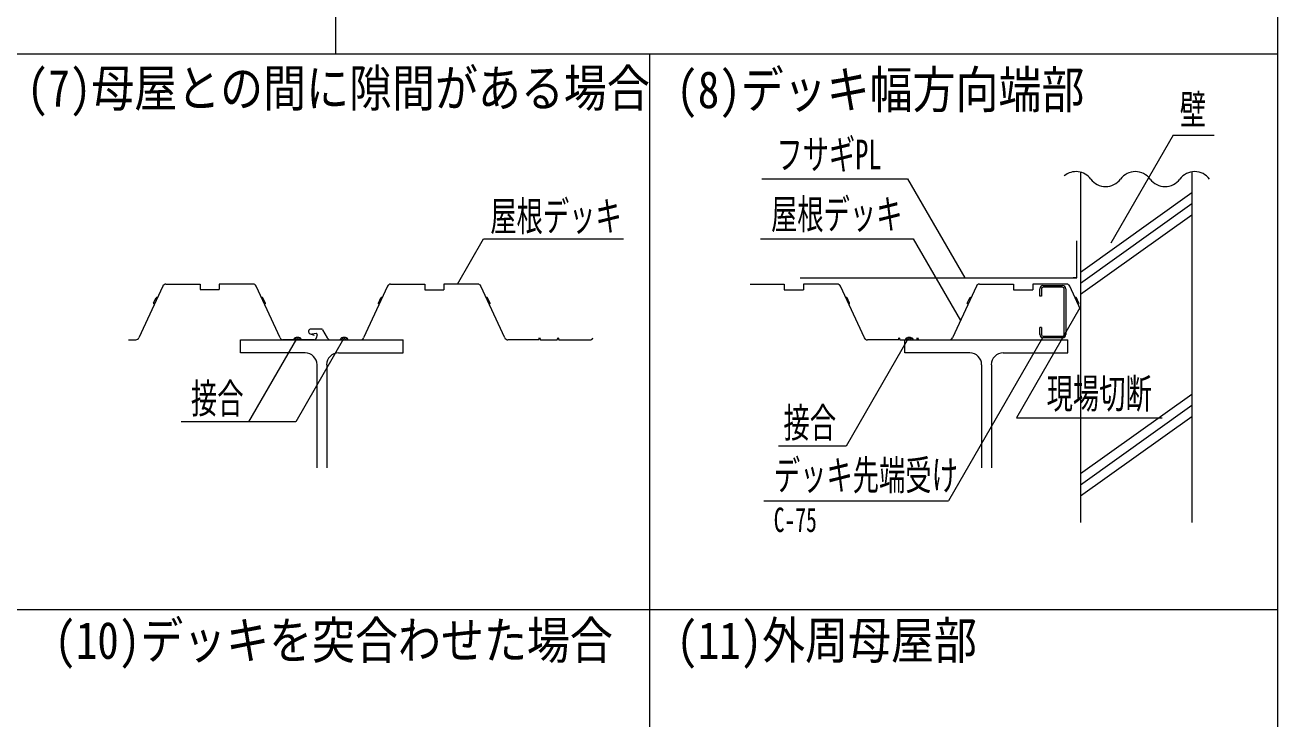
# Model space of a CAD drawing. Units: millimetres, scale not verified. Extents: x -2940 to 2940, y -2044 to 2044.
# Drawn here: x 1790 to 2940, y 330 to 966 of the extents above; entities that cross this region are included whole.
import ezdxf
from ezdxf.enums import TextEntityAlignment as Align

# ---------------------------------------------------------------- set-up
doc = ezdxf.new("R2010")
doc.units = ezdxf.units.MM
doc.header["$LTSCALE"] = 8
for name, color, linetype, lineweight in [('0-0_特記', 4, 'Continuous', 18), ('0-7_32', 7, 'Continuous', 18), ('0-A_80', 7, 'Continuous', 18)]:
    doc.layers.add(name, color=color, linetype=linetype, lineweight=lineweight)
doc.layers.add('0-B_96', color=7, linetype='Continuous')
doc.styles.add('ＭＳ ゴシック', font='')
doc.styles.get('ＭＳ ゴシック').set_extended_font_data('MS Gothic')

msp = doc.modelspace()

# ---------------------------------------------------------------- linework, layer by layer
at = {"layer": '0-0_特記', "color": 3}
msp.add_line((2940.286, -1584.549), (2940.286, 2044.5), dxfattribs=at)
at = {"layer": '0-0_特記', "lineweight": 9}
for p, q in [((1211.044, 940.048), (2940.286, 940.048)), ((2844.097, 865.243), (2786.878, 766.138)), ((2844.097, 865.243), (2881.647, 865.243)), ((2759.113, 831.359), (2759.113, 509.887)), ((2861.338, 831.695), (2861.338, 509.887)), ((2466.672, 825.383), (2600.247, 825.383)), ((2600.247, 825.383), (2652.766, 734.417)), ((2187.281, 728.652), (2211.21, 770.098)), ((2211.21, 770.098), (2339.639, 770.098)), ((2465.368, 770.098), (2605.642, 770.098)), ((2605.642, 770.098), (2648.9, 695.174)), ((2758.526, 706.752), (2700.343, 605.974)), ((2038.472, 677.502), (2037.37, 678.624)), ((2040.274, 677.502), (2038.451, 679.342)), ((2042.093, 677.502), (2039.915, 679.702)), ((2043.914, 677.502), (2041.927, 679.506)), ((2081.215, 677.502), (2080.113, 678.624)), ((2083.017, 677.502), (2081.194, 679.342)), ((2084.835, 677.502), (2082.658, 679.702)), ((2086.656, 677.502), (2084.67, 679.506)), ((2600.851, 678.597), (2543.962, 580.061)), ((2599.936, 677.483), (2598.834, 678.605)), ((2601.738, 677.483), (2599.914, 679.323)), ((2603.557, 677.483), (2601.378, 679.682)), ((2605.378, 677.483), (2603.391, 679.487)), ((2724.278, 679.363), (2637.84, 529.648)), ((2039.534, 678.402), (1995.591, 602.29)), ((2082.777, 678.402), (2038.834, 602.29)), ((2137.521, 665.606), (2137.521, 677.514)), ((2747.527, 665.606), (2747.527, 677.514)), ((2047.455, 665.606), (1987.992, 665.606)), ((2078.051, 665.606), (2137.521, 665.606)), ((2657.462, 665.606), (2597.998, 665.606)), ((2688.058, 665.606), (2747.527, 665.606)), ((2058.254, 654.71), (2058.254, 560.174)), ((2067.253, 654.71), (2067.253, 560.174)), ((2668.26, 654.71), (2668.26, 560.174)), ((2677.259, 654.71), (2677.259, 560.174)), ((2038.834, 602.29), (1933.672, 602.29)), ((2700.343, 605.974), (2833.918, 605.974)), ((2543.962, 580.061), (2482.042, 580.061)), ((2468.334, 529.648), (2637.84, 529.648)), ((1211.044, 429.978), (2940.286, 429.978))]:
    msp.add_line(p, q, dxfattribs=at)
at = {"layer": '0-0_特記', "color": 6}
msp.add_line((2755.706, 734.417), (2755.706, 768.492), dxfattribs=at)
at = {"layer": '0-0_特記', "color": 2}
for p, q in [((1916.811, 726.854), (1894.832, 679.321)), ((1919.598, 728.643), (1950.981, 728.643)), ((1950.981, 728.643), (1950.981, 723.588)), ((1968.624, 728.67), (1968.624, 723.588)), ((1999.72, 728.67), (1968.624, 728.67)), ((2024.483, 679.321), (2002.505, 726.88)), ((2123.045, 726.834), (2101.066, 679.302)), ((2125.832, 728.624), (2157.214, 728.624)), ((2157.214, 728.624), (2157.214, 723.57)), ((2174.858, 728.652), (2174.858, 723.57)), ((2205.954, 728.652), (2174.858, 728.652)), ((2230.717, 679.302), (2208.738, 726.861)), ((2455.81, 728.625), (2487.193, 728.625)), ((2487.193, 728.625), (2487.193, 723.57)), ((2504.836, 728.652), (2504.836, 723.57)), ((2535.932, 728.652), (2504.836, 728.652)), ((2535.933, 728.652), (2520.842, 728.652)), ((2560.696, 679.302), (2538.718, 726.861)), ((2663.54, 726.834), (2641.561, 679.302)), ((2666.327, 728.624), (2697.71, 728.624)), ((2697.71, 728.624), (2697.71, 723.57)), ((2715.353, 728.652), (2715.353, 723.57)), ((2746.449, 728.652), (2715.353, 728.652)), ((2759.113, 705.483), (2749.234, 726.861)), ((1908.406, 711.342), (1910.63, 716.153)), ((1911.502, 716.517), (1911.955, 716.35)), ((1950.981, 723.588), (1968.624, 723.588)), ((2007.836, 716.493), (2007.383, 716.326)), ((2010.93, 711.318), (2008.707, 716.128)), ((2114.639, 711.324), (2116.864, 716.134)), ((2117.735, 716.498), (2118.189, 716.331)), ((2157.214, 723.57), (2174.858, 723.57)), ((2214.07, 716.474), (2213.616, 716.306)), ((2217.163, 711.299), (2214.94, 716.109)), ((2487.193, 723.57), (2504.836, 723.57)), ((2544.049, 716.474), (2543.596, 716.306)), ((2547.143, 711.299), (2544.92, 716.109)), ((2655.134, 711.324), (2657.359, 716.134)), ((2658.23, 716.498), (2658.684, 716.331)), ((2697.71, 723.57), (2715.353, 723.57)), ((2754.565, 716.474), (2754.112, 716.306)), ((2757.658, 711.299), (2755.435, 716.109)), ((1908.8, 710.383), (1909.139, 710.258)), ((2010.536, 710.358), (2010.198, 710.234)), ((2115.034, 710.364), (2115.373, 710.239)), ((2216.77, 710.339), (2216.431, 710.214)), ((2546.749, 710.339), (2546.411, 710.214)), ((2655.529, 710.364), (2655.868, 710.239)), ((2757.265, 710.339), (2756.926, 710.214)), ((2051.934, 683.093), (2055.793, 681.686)), ((2062.316, 687.45), (2052.745, 687.45)), ((2057.627, 683.34), (2053.582, 682.621)), ((2058.453, 682.206), (2057.642, 679.15)), ((2063.527, 686.746), (2067.762, 679.343)), ((2261.943, 677.512), (2262.668, 679.686)), ((2262.668, 679.686), (2263.393, 677.512)), ((2278.904, 677.512), (2279.629, 679.686)), ((2279.629, 679.686), (2280.354, 677.512)), ((2591.922, 677.512), (2592.647, 679.686)), ((2592.647, 679.686), (2593.372, 677.512)), ((2608.884, 677.512), (2609.609, 679.686)), ((2609.609, 679.686), (2610.334, 677.512)), ((1885.466, 677.53), (1892.048, 677.53)), ((2055.71, 677.53), (2027.269, 677.53)), ((2070.566, 677.512), (2098.282, 677.512)), ((2261.943, 677.512), (2233.501, 677.512)), ((2263.393, 677.512), (2278.904, 677.512)), ((2280.354, 677.512), (2308.797, 677.512)), ((2591.922, 677.512), (2563.481, 677.512)), ((2593.372, 677.512), (2608.884, 677.512)), ((2610.334, 677.512), (2638.777, 677.512))]:
    msp.add_line(p, q, dxfattribs=at)
at = {"layer": '0-0_特記', "color": 7}
for p, q in [((2724.646, 727.33), (2742.69, 727.33)), ((2742.594, 725.794), (2724.742, 725.794)), ((2721.671, 717.732), (2721.671, 724.354)), ((2723.206, 717.732), (2721.671, 717.732)), ((2723.206, 724.258), (2723.206, 717.732)), ((2744.13, 682.411), (2744.13, 724.258)), ((2745.666, 724.354), (2745.666, 682.315)), ((2721.671, 682.315), (2721.671, 688.938)), ((2723.206, 688.938), (2721.671, 688.938)), ((2721.671, 682.93), (2721.671, 682.139)), ((2723.206, 688.938), (2723.206, 682.411)), ((2742.69, 679.34), (2724.646, 679.34)), ((2724.742, 680.876), (2742.594, 680.876))]:
    msp.add_line(p, q, dxfattribs=at)
at = {"layer": '0-0_特記', "color": 6}
msp.add_lwpolyline([(2501.755, 734.417), (2755.706, 734.417), (2752.298, 734.417)], dxfattribs=at)
at = {"layer": '0-0_特記', "lineweight": 9}
for points in [[(2044.099, 677.512), (2044.044, 677.897), (2043.882, 678.27), (2043.616, 678.621), (2043.255, 678.938), (2042.81, 679.21), (2042.295, 679.433), (2041.725, 679.596), (2041.118, 679.696), (2040.491, 679.73), (2039.865, 679.696), (2039.258, 679.596), (2038.687, 679.433), (2038.172, 679.21), (2037.727, 678.938), (2037.367, 678.621), (2037.101, 678.27), (2036.938, 677.897), (2036.883, 677.512)], [(2086.842, 677.512), (2086.787, 677.897), (2086.624, 678.27), (2086.358, 678.621), (2085.998, 678.938), (2085.553, 679.21), (2085.038, 679.433), (2084.468, 679.596), (2083.86, 679.696), (2083.234, 679.73), (2082.607, 679.696), (2082, 679.596), (2081.43, 679.433), (2080.915, 679.21), (2080.47, 678.938), (2080.11, 678.621), (2079.843, 678.27), (2079.681, 677.897), (2079.626, 677.512)], [(2605.562, 677.493), (2605.508, 677.878), (2605.345, 678.251), (2605.079, 678.602), (2604.718, 678.918), (2604.274, 679.192), (2603.758, 679.414), (2603.189, 679.577), (2602.582, 679.677), (2601.955, 679.71), (2601.328, 679.677), (2600.721, 679.577), (2600.151, 679.414), (2599.636, 679.192), (2599.191, 678.918), (2598.83, 678.602), (2598.565, 678.251), (2598.402, 677.878), (2598.347, 677.493)], [(1987.992, 665.606), (1987.992, 677.512), (2137.521, 677.512)], [(2597.998, 665.606), (2597.998, 677.512), (2747.527, 677.512)]]:
    msp.add_lwpolyline(points, dxfattribs=at)
at = {"layer": '0-0_特記', "color": 7}
for centre, radius, start, end in [((2754.883, 814.855), 17.038, 36.8699, 129.27195), ((2809.404, 814.856), 17.038, 36.872, 143.1322), ((2863.924, 814.856), 17.038, 36.872, 143.1322), ((2782.143, 835.301), 17.038, 216.872, 323.1322), ((2836.663, 835.301), 17.038, 216.872, 323.1322), ((2724.646, 724.354), 2.975, 90, 180), ((2724.742, 724.258), 1.536, 90, 180), ((2742.594, 724.258), 1.536, 0, 90), ((2742.69, 724.354), 2.975, 0, 90), ((2724.646, 682.315), 2.975, 180, 270), ((2724.742, 682.411), 1.536, 180, 270), ((2742.594, 682.411), 1.536, 270, 360), ((2742.69, 682.315), 2.975, 270, 360)]:
    msp.add_arc(centre, radius, start, end, dxfattribs=at)
at = {"layer": '0-0_特記', "color": 2}
for centre, major_axis, start_param, end_param in [((1919.598, 725.542), (3.102, 0), 1.57079633, 2.70501599), ((1999.72, 725.569), (3.102, 0), 0.43631486, 1.57079633), ((2125.832, 725.522), (3.102, 0), 1.57079633, 2.70501599), ((2205.954, 725.55), (3.102, 0), 0.43631486, 1.57079633), ((2535.932, 725.55), (3.102, 0), 0.43631486, 1.57079633), ((2666.327, 725.522), (3.102, 0), 1.57079633, 2.70501599), ((2746.449, 725.55), (3.102, 0), 0.43631486, 1.57079633), ((1911.262, 715.854), (0.705, 0), 1.22164321, 2.70506835), ((2008.074, 715.83), (0.705, 0), 0.43645449, 1.91979236), ((2117.495, 715.835), (0.705, 0), 1.22164321, 2.70506835), ((2214.308, 715.81), (0.705, 0), 0.43645449, 1.91979236), ((2544.287, 715.81), (0.705, 0), 0.43645449, 1.91979236), ((2657.991, 715.835), (0.705, 0), 1.22164321, 2.70506835), ((2754.803, 715.81), (0.705, 0), 0.43645449, 1.91979236), ((1909.04, 711.046), (0.705, 0), 2.70510326, 4.36330568), ((2010.297, 711.02), (0.705, 0), 5.06147228, 6.71948271), ((2115.274, 711.026), (0.705, 0), 2.70510326, 4.36330568), ((2216.53, 711.001), (0.705, 0), 5.06147228, 6.71948271), ((2546.51, 711.001), (0.705, 0), 5.06147228, 6.71948271), ((2655.769, 711.026), (0.705, 0), 2.70510326, 4.36330568), ((2757.026, 711.001), (0.705, 0), 5.06147228, 6.71948271), ((1892.046, 680.632), (3.102, 0), 4.71238898, 5.84660865), ((2027.269, 680.632), (3.102, 0), 3.57816931, 4.71238898), ((2052.745, 685.196), (2.256, 0), 1.57079633, 4.34208247), ((2055.71, 679.512), (1.982, 0), 4.71240643, 6.10866984), ((2057.59, 682.44), (0.901, 0), 6.02133356, 7.85398163), ((2062.316, 686.041), (1.41, 0), 0.52358132, 1.57079633), ((2070.566, 680.614), (3.102, 0), 3.55485171, 4.71237153), ((2098.28, 680.614), (3.102, 0), 4.71238898, 5.84660865), ((2233.502, 680.614), (3.102, 0), 3.57816931, 4.71238898), ((2308.796, 680.614), (3.102, 0), 4.71238898, 5.84660865), ((2563.482, 680.614), (3.102, 0), 3.57816931, 4.71238898), ((2638.775, 680.614), (3.102, 0), 4.71238898, 5.84660865)]:
    msp.add_ellipse(centre, major_axis=major_axis, ratio=0.991012, start_param=start_param, end_param=end_param, dxfattribs=at)
at = {"layer": '0-0_特記', "lineweight": 9}
for centre, start_param, end_param in [((2047.455, 654.71), 6.28318531, 7.85398163), ((2078.051, 654.71), 1.57079633, 3.14159265), ((2657.462, 654.71), 6.28318531, 7.85398163), ((2688.058, 654.71), 1.57079633, 3.14159265)]:
    msp.add_ellipse(centre, major_axis=(10.897, 0), ratio=0.991012, start_param=start_param, end_param=end_param, dxfattribs=at)
at = {"layer": '0-7_32'}
for p, q in [((2075.666, 940.048), (2075.666, 1450.119)), ((2363.872, -590.165), (2363.872, 940.048))]:
    msp.add_line(p, q, dxfattribs=at)
at = {"layer": '0-A_80'}
for p, q in [((2861.338, 812.463), (2759.113, 739.478)), ((2861.338, 802.241), (2759.113, 729.256)), ((2861.338, 792.018), (2759.113, 719.034)), ((2861.338, 627.402), (2759.113, 554.418)), ((2861.338, 617.179), (2759.113, 544.195)), ((2861.338, 606.957), (2759.113, 533.973))]:
    msp.add_line(p, q, dxfattribs=at)

# ---------------------------------------------------------------- texts
at = {"layer": '0-0_特記', "color": 7, "style": 'ＭＳ ゴシック', "width": 0.65}
for s, height, p in [('屋根デッキ', 27.21, (2217.392, 769.284)), ('屋根デッキ', 27.21, (2475.04, 771.09)), ('接合', 27.21, (1942.658, 601.914)), ('接合', 27.21, (2486.494, 579.685)), ('デッキ先端受け', 27.21, (2477.677, 531.499)), ('C-75', 22.38, (2477.502, 494.411))]:
    msp.add_text(s, height=height, dxfattribs=at).set_placement(p, align=Align.BOTTOM_LEFT)
at = {"layer": '0-B_96', "style": 'ＭＳ ゴシック'}
for s, height, width, p in [('(7)母屋との間に隙間がある場合', 34.01, 0.85, (1792.148, 881.36)), ('(8)デッキ幅方向端部', 34.01, 0.85, (2388.204, 879.992)), ('壁', 27.21, 0.65, (2850.175, 867.058)), ('フサギPL', 27.21, 0.65, (2479.974, 825.914)), ('現場切断', 27.21, 0.65, (2727.978, 606.506)), ('(10)デッキを突合わせた場合', 34.01, 0.85, (1817.422, 374.508)), ('(11)外周母屋部', 34.01, 0.85, (2388.204, 374.508))]:
    msp.add_text(s, height=height, dxfattribs=dict(at, width=width)).set_placement(p, align=Align.BOTTOM_LEFT)

doc.saveas('drawing.dxf')
